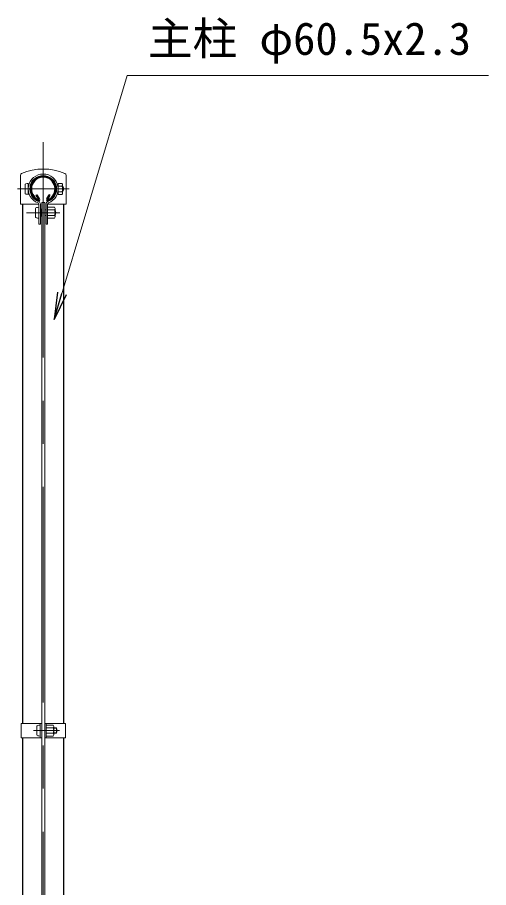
# Model space of a CAD drawing. Units: millimetres, scale not verified. Extents: x -4200 to 4200, y -2970 to 2970.
# Drawn here: x -81 to 612, y 312 to 1594 of the extents above; entities that cross this region are included whole.
import ezdxf
from ezdxf.enums import TextEntityAlignment as Align

# ---------------------------------------------------------------- set-up
doc = ezdxf.new("R2010")
doc.units = ezdxf.units.MM
doc.header["$LTSCALE"] = 10
doc.linetypes.add('USER1', pattern=[50.8, 31.75, -6.35, 6.35, -6.35])
for name, color, linetype, lineweight in [('0-3_D-STR1', 1, 'Continuous', 25), ('0-4_D-STR3', 3, 'Continuous', 13), ('0-5_D-BMK', 2, 'USER1', 13), ('0-7_D-STR-TXT', 7, 'Continuous', 13)]:
    doc.layers.add(name, color=color, linetype=linetype, lineweight=lineweight)
doc.layers.add('0-8_0', color=7, linetype='Continuous')
doc.styles.add('ＭＳ ゴシック', font='')
doc.styles.get('ＭＳ ゴシック').set_extended_font_data('MS Gothic')

# ---------------------------------------------------------------- blocks, each defined once
blk = doc.blocks.new('_Open')
at = {"layer": '0-8_0'}
blk.add_line((-10, 1.667), (0, 0), dxfattribs=at)
blk.add_lwpolyline([(-10, -1.667), (0, 0), (-10, 0)], dxfattribs=at)

msp = doc.modelspace()

# ---------------------------------------------------------------- linework, layer by layer
at = {"layer": '0-3_D-STR1'}
for p, q in [((-53.33, 1331.92), (-51.94, 1332.73)), ((-49.82, 1325.85), (-53.33, 1331.92)), ((-48.44, 1326.65), (-51.94, 1332.73)), ((-37.87, 1326.65), (-34.36, 1332.73)), ((-36.48, 1325.85), (-32.97, 1331.92)), ((-32.97, 1331.92), (-34.36, 1332.73)), ((-73.4, 553.73), (-73.4, 1318.68)), ((-12.9, 553.73), (-12.9, 1318.68)), ((-73.4, -262.27), (-73.4, 532.73)), ((-12.9, -262.27), (-12.9, 532.73))]:
    msp.add_line(p, q, dxfattribs=at)
for centre, radius, start, end in [((-43.15, 1341.18), 19.05, 294.32478, 245.67522), ((-43.15, 1341.18), 17.45, 294.32478, 245.67522), ((-50.17, 1325.64), 2, 245.67522, 30), ((-50.17, 1325.64), 0.401, 245.67522, 30), ((-36.13, 1325.64), 2, 150, 294.32478), ((-36.13, 1325.64), 0.401, 150, 294.32478)]:
    msp.add_arc(centre, radius, start, end, dxfattribs=at)
at = {"layer": '0-4_D-STR3'}
for p, q in [((-9.5, 1361.18), (-9.5, 1318.68)), ((-69.95, 1347.68), (-69.95, 1334.68)), ((-65.15, 1349.18), (-65.15, 1333.18)), ((-15.65, 1349.28), (-21.15, 1349.28)), ((-21.15, 1349.28), (-21.15, 1333.08)), ((-14.65, 1347.41), (-14.65, 1335.06)), ((-64.78, 1345.18), (-65.15, 1345.18)), ((-64.78, 1337.18), (-65.15, 1337.18)), ((-21.15, 1345.18), (-21.52, 1345.18)), ((-21.15, 1337.18), (-21.52, 1337.18)), ((-15.65, 1345.23), (-21.15, 1345.23)), ((-15.65, 1337.13), (-21.15, 1337.13)), ((-14.65, 1345.18), (-14.15, 1345.18)), ((-14.65, 1345.18), (-14.15, 1345.18)), ((-14.65, 1344.5), (-13.83, 1344.5)), ((-14.65, 1337.85), (-13.83, 1337.85)), ((-14.65, 1337.18), (-14.15, 1337.18)), ((-14.65, 1337.18), (-14.15, 1337.18)), ((-14.15, 1345.18), (-14.15, 1337.18)), ((-45.4, 1321.18), (-45.4, -1050.72)), ((-45.4, 1321.18), (-40.9, 1321.18)), ((-40.9, 1321.18), (-40.9, -1050.72)), ((-15.65, 1333.08), (-21.15, 1333.08)), ((-54.45, 1299.61), (-54.45, 1312.61)), ((-49.65, 1289.48), (-49.65, 1318.75)), ((-47.35, 1289.48), (-47.35, 1318.75)), ((-45.65, 1311.49), (-47.35, 1311.49)), ((-45.65, 1311.49), (-45.65, 1300.86)), ((-45.65, 1310.18), (-45.4, 1310.18)), ((-40.9, 1310.18), (-38.95, 1310.18)), ((-38.95, 1289.48), (-38.95, 1318.75)), ((-36.65, 1289.48), (-36.65, 1318.75)), ((-36.65, 1318.68), (-9.5, 1318.68)), ((-26.65, 1314.28), (-36.65, 1314.28)), ((-26.65, 1310.23), (-36.65, 1310.23)), ((-25.65, 1312.41), (-25.65, 1300.06)), ((-25.65, 1310.18), (-25.65, 1302.18)), ((-25.65, 1309.5), (-25.33, 1309.5)), ((-45.65, 1300.86), (-47.35, 1300.86)), ((-45.65, 1302.18), (-45.4, 1302.18)), ((-40.9, 1302.18), (-38.95, 1302.18)), ((-26.65, 1302.13), (-36.65, 1302.13)), ((-26.65, 1298.08), (-36.65, 1298.08)), ((-25.65, 1302.85), (-25.33, 1302.85)), ((-49.65, 1289.48), (-47.35, 1289.48)), ((-38.95, 1289.48), (-36.65, 1289.48)), ((-75.7, 553.73), (-75.7, 532.73)), ((-45.4, 553.73), (-75.7, 553.73)), ((-47.7, 553.73), (-47.7, 532.73)), ((-40.9, 553.73), (-10.6, 553.73)), ((-38.6, 553.73), (-38.6, 532.73)), ((-28.6, 551.33), (-38.6, 551.33)), ((-38.6, 551.33), (-38.6, 535.13)), ((-10.6, 553.73), (-10.6, 532.73)), ((-52.5, 549.73), (-52.5, 536.73)), ((-47.7, 551.23), (-47.7, 535.23)), ((-28.6, 547.28), (-38.6, 547.28)), ((-28.6, 539.18), (-38.6, 539.18)), ((-27.6, 549.46), (-27.6, 537.11)), ((-27.6, 547.23), (-23.7, 547.23)), ((-27.6, 546.55), (-23.38, 546.55)), ((-27.6, 539.9), (-23.38, 539.9)), ((-27.6, 539.23), (-23.7, 539.23)), ((-23.7, 547.23), (-23.7, 539.23)), ((-45.4, 532.73), (-75.7, 532.73)), ((-40.9, 532.73), (-10.6, 532.73)), ((-28.6, 535.13), (-38.6, 535.13))]:
    msp.add_line(p, q, dxfattribs=at)
msp.add_lwpolyline([(-76.8, 1361.18), (-76.8, 1318.68), (-49.65, 1318.68)], dxfattribs=at)
for centre, radius, start, end in [((-73.5, 1361.18), 3.3, 116.72671, 180), ((-43.15, 1288.29), 82.25, 67.22973, 112.77027), ((-43.15, 1341.18), 22, 290.1633, 249.8367), ((-43.15, 1341.18), 19.7, 289.83718, 250.16282), ((-12.8, 1361.18), 3.3, 0, 63.27329), ((-17.19, 1347.25), 2.54, 307.21089, 52.78911), ((-23.35, 1341.18), 8.7, 332.26063, 27.73937), ((-17.2, 1335.1), 2.55, 307.42505, 52.57495), ((-21.65, 1341.18), 8.5, 331.92751, 28.07249), ((-51.65, 1318.75), 2, 0, 62.72039), ((-51.65, 1318.75), 4.3, 0, 65.03562), ((-34.65, 1318.75), 4.3, 114.96438, 180), ((-34.65, 1318.75), 2, 117.27961, 180), ((-28.19, 1312.25), 2.54, 307.21089, 52.78911), ((-34.35, 1306.18), 8.7, 332.26063, 27.73937), ((-33.15, 1306.18), 8.5, 331.92751, 28.07249), ((-28.2, 1300.1), 2.55, 307.42505, 52.57495), ((-30.14, 549.3), 2.54, 307.21089, 52.78911), ((-36.3, 543.23), 8.7, 332.26063, 27.73937), ((-30.15, 537.15), 2.55, 307.42505, 52.57495), ((-31.2, 543.23), 8.5, 331.92751, 28.07249)]:
    msp.add_arc(centre, radius, start, end, dxfattribs=at)
for centre, start_param, end_param in [((-65.15, 1347.68), 1.5707963, 3.1415927), ((-65.15, 1334.68), 3.1415927, 4.712389), ((-49.65, 1312.61), 1.5707963, 3.1415927), ((-49.65, 1299.61), 3.1415927, 4.712389), ((-47.7, 549.73), 1.5707963, 3.1415927), ((-47.7, 536.73), 3.1415927, 4.712389)]:
    msp.add_ellipse(centre, major_axis=(4.8, 0), ratio=0.3125, start_param=start_param, end_param=end_param, dxfattribs=at)
at = {"layer": '0-5_D-BMK'}
for p, q in [((-43.15, 1410.23), (-43.15, -1539.77)), ((-81.12, 1341.18), (-5.18, 1341.18)), ((-67.59, 1306.18), (-18.71, 1306.18)), ((-57.7, 543.23), (-19.1, 543.23))]:
    msp.add_line(p, q, dxfattribs=at)
at = {"layer": '0-7_D-STR-TXT'}
msp.add_lwpolyline([(612.26, 1508.23), (80.6, 1508.23), (-26.68, 1150.61)], dxfattribs=at)

# ---------------------------------------------------------------- block references
at = {"layer": '0-7_D-STR-TXT', "xscale": 4, "yscale": 4, "rotation": 253.30154}
msp.add_blockref('_Open', (-27.26, 1148.7), dxfattribs=at)

# ---------------------------------------------------------------- texts
at = {"layer": '0-7_D-STR-TXT', "style": 'ＭＳ ゴシック'}
msp.add_text('主柱 φ60.5x2.3', height=48.09, dxfattribs=at).set_placement((111.04, 1524.24), align=Align.BOTTOM_LEFT)

doc.saveas('drawing.dxf')
